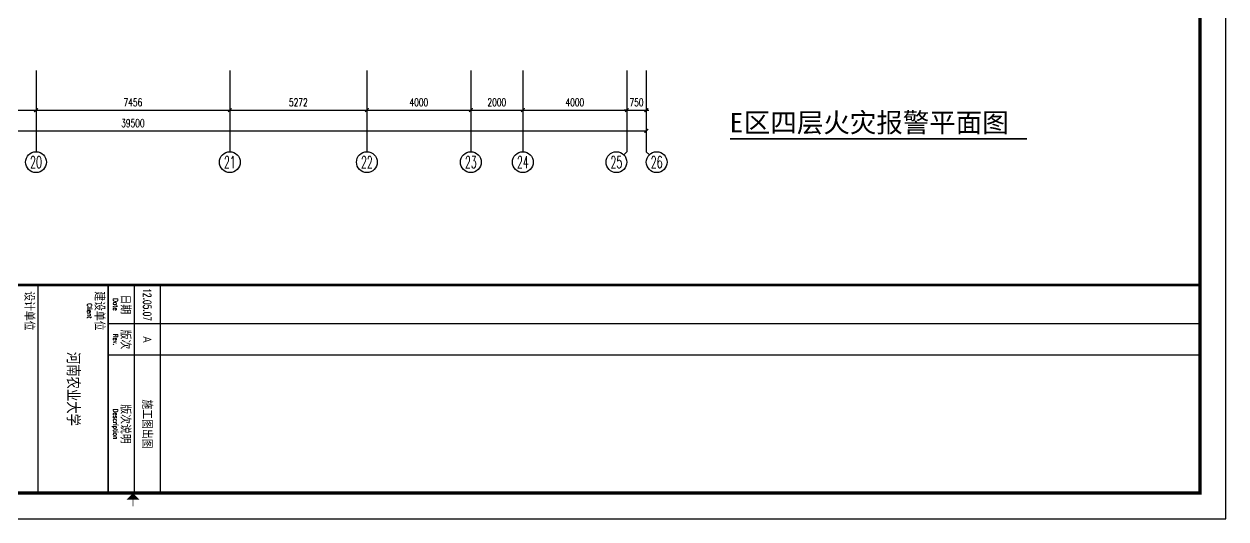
# Model space of a CAD drawing. Extents: x 190999 to 918899, y -200814 to 215286.
# Drawn here: x 788560 to 834799, y -81914 to -62882 of the extents above; entities that cross this region are included whole.
import ezdxf
from ezdxf.enums import TextEntityAlignment as Align

# ---------------------------------------------------------------- set-up
doc = ezdxf.new("R2010")
doc.units = 0
doc.header["$LTSCALE"] = 1000
doc.header["$MEASUREMENT"] = 0
doc.layers.get('Defpoints').update_dxf_attribs({"color": 1})
for name, color, linetype in [('AXIS', 3, 'Continuous'), ('AXIS_TEXT', 7, 'Continuous'), ('DIM_SYMB', 3, 'Continuous'), ('PUB_TEXT', 7, 'Continuous'), ('图框', 189, 'Continuous')]:
    doc.layers.add(name, color=color, linetype=linetype)
doc.styles.add('_TCH_AXIS', font='COMPLEX', dxfattribs={"bigfont": 'GBCBIG'})
doc.styles.add('COMPLEX', font='COMPLEX')
doc.styles.add('DIM_FONT', font='SIMPLEX', dxfattribs={"width": 0.7, "bigfont": 'GBCBIG'})
doc.styles.add('HT', font='simhei.ttf')
doc.styles.add('TKZ1_tjhts.shx', font='tjromant.shx', dxfattribs={"bigfont": 'tjhts.shx'})
doc.styles.add('TKZ2_tjkts.shx', font='tjromant.shx', dxfattribs={"bigfont": 'tjkts.shx'})
doc.dimstyles.new('DIMN', dxfattribs={"dimtxt": 300, "dimasz": 100, "dimexe": 250, "dimexo": 300, "dimgap": 150, "dimtad": 1, "dimdec": 0, "dimzin": 0, "dimdsep": 46, "dimtxsty": 'DIM_FONT', "dimblk": 'ARCHTICK', "dimcen": 0.09, "dimclrt": 7, "dimazin": 2, "dimtfac": 1, "dimtdec": 0, "dimtix": 1, "dimtmove": 2, "dimatfit": 3, "dimfxl": 0, "dimtolj": 1, "dimtzin": 0, "dimarcsym": 0})

# ---------------------------------------------------------------- blocks, each defined once
blk = doc.blocks.new('TJAD_TK_A0')
at = {"layer": '图框'}
for p, q in [((2162, 399.3), (973, 399.3)), ((2162, -441.7), (2162, 399.3)), ((2087, 389.3), (2087, -30.7)), ((2099, 389.3), (2099, -30.7)), ((2072, -10.7), (2152, -10.7)), ((2072, -20.7), (2152, -20.7)), ((2072, -30.7), (2152, -30.7))]:
    blk.add_line(p, q, dxfattribs=at)
at = {"layer": '图框', "const_width": 1.2}
blk.add_lwpolyline([(2152, -431.7), (2152, 389.3), (998, 389.3), (998, -431.7)], close=True, dxfattribs=at)
at = {"layer": '图框'}
for points, const_width in [([(2072, 389.3), (2072, -431.7)], 1), ([(2154.61, -21.2), (2157.11, -21.2)], 0.3), ([(2072, -30.7), (2152, -30.7)], 0.6), ([(2072, -57.7), (2152, -57.7)], 0.6)]:
    blk.add_lwpolyline(points, dxfattribs=dict(at, const_width=const_width))
blk.add_solid([(2154.61, -23.7), (2154.61, -18.7), (2152.11, -21.2)], dxfattribs=at)
at = {"layer": '图框', "color": 3, "style": 'TKZ1_tjhts.shx'}
for s, height, p in [('施工图出图', 3.6, (2125.5, -15.83)), ('A', 3, (2093, -15.7)), ('河南农业大学', 5, (2112, -44.2))]:
    blk.add_text(s, height=height, dxfattribs=at).set_placement(p, align=Align.MIDDLE_CENTER)
at = {"layer": '图框', "color": 3, "style": 'TKZ1_tjhts.shx', "width": 0.7}
blk.add_text('12.05.07', height=3, dxfattribs=at).set_placement((2079.58, -15.7), align=Align.MIDDLE_CENTER)
at = {"layer": '图框', "style": 'TKZ2_tjkts.shx'}
for s, p in [('日期', (2079.5, -24.16)), ('版次', (2093, -24.16)), ('版次说明', (2125.5, -24.16)), ('建设单位', (2082, -34.16)), ('设计单位', (2082, -61.16))]:
    blk.add_text(s, height=3.6, dxfattribs=at).set_placement(p, align=Align.MIDDLE_CENTER)
at = {"layer": '图框', "style": 'TKZ2_tjkts.shx', "width": 0.8}
for s, p in [('Date', (2079.5, -27.86)), ('Rev.', (2093, -27.86)), ('Description', (2125.5, -27.86)), ('Client', (2082, -37.86))]:
    blk.add_text(s, height=1.8, dxfattribs=at).set_placement(p, align=Align.MIDDLE_CENTER)
blk = doc.blocks.new('_ArchTick')
at = {"const_width": 0.5}
blk.add_lwpolyline([(-0.7, -0.7), (0.7, 0.7)], dxfattribs=at)
blk = doc.blocks.new('*D777')
at = {"layer": 'AXIS', "color": 0, "lineweight": -2}
for p, q in [((783749, -64968), (783749, -66443)), ((789021, -64968), (789021, -66443)), ((783749, -66193), (789021, -66193))]:
    blk.add_line(p, q, dxfattribs=at)
at = {"layer": 'Defpoints', "color": 0}
for p in [(783749, -64668), (789021, -64668), (789021, -66193)]:
    blk.add_point(p, dxfattribs=at)
at = {"layer": 'AXIS', "color": 0, "lineweight": -2, "xscale": 100, "yscale": 100, "zscale": 100, "rotation": 180}
blk.add_blockref('_ArchTick', (783749, -66193), dxfattribs=at)
at = {"layer": 'AXIS', "color": 0, "lineweight": -2, "xscale": 100, "yscale": 100, "zscale": 100}
blk.add_blockref('_ArchTick', (789021, -66193), dxfattribs=at)
at = {"layer": 'AXIS', "color": 7, "insert": (786385, -65893), "char_height": 300, "attachment_point": 5, "style": 'DIM_FONT'}
blk.add_mtext('\\A1;5272', dxfattribs=at)
blk = doc.blocks.new('*D778')
at = {"layer": 'AXIS', "color": 0, "lineweight": -2}
for p, q in [((789021, -64968), (789021, -66443)), ((796476, -64968), (796476, -66443)), ((789021, -66193), (796476, -66193))]:
    blk.add_line(p, q, dxfattribs=at)
at = {"layer": 'Defpoints', "color": 0}
for p in [(789021, -64668), (796476, -64668), (796476, -66193)]:
    blk.add_point(p, dxfattribs=at)
at = {"layer": 'AXIS', "color": 0, "lineweight": -2, "xscale": 100, "yscale": 100, "zscale": 100, "rotation": 180}
blk.add_blockref('_ArchTick', (789021, -66193), dxfattribs=at)
at = {"layer": 'AXIS', "color": 0, "lineweight": -2, "xscale": 100, "yscale": 100, "zscale": 100}
blk.add_blockref('_ArchTick', (796476, -66193), dxfattribs=at)
at = {"layer": 'AXIS', "color": 7, "insert": (792749, -65893), "char_height": 300, "attachment_point": 5, "style": 'DIM_FONT'}
blk.add_mtext('\\A1;7456', dxfattribs=at)
blk = doc.blocks.new('*D779')
at = {"layer": 'AXIS', "color": 0, "lineweight": -2}
for p, q in [((796476, -64968), (796476, -66443)), ((801749, -64968), (801749, -66443)), ((796476, -66193), (801749, -66193))]:
    blk.add_line(p, q, dxfattribs=at)
at = {"layer": 'Defpoints', "color": 0}
for p in [(796476, -64668), (801749, -64668), (801749, -66193)]:
    blk.add_point(p, dxfattribs=at)
at = {"layer": 'AXIS', "color": 0, "lineweight": -2, "xscale": 100, "yscale": 100, "zscale": 100, "rotation": 180}
blk.add_blockref('_ArchTick', (796476, -66193), dxfattribs=at)
at = {"layer": 'AXIS', "color": 0, "lineweight": -2, "xscale": 100, "yscale": 100, "zscale": 100}
blk.add_blockref('_ArchTick', (801749, -66193), dxfattribs=at)
at = {"layer": 'AXIS', "color": 7, "insert": (799112, -65893), "char_height": 300, "attachment_point": 5, "style": 'DIM_FONT'}
blk.add_mtext('\\A1;5272', dxfattribs=at)
blk = doc.blocks.new('*D780')
at = {"layer": 'AXIS', "color": 0, "lineweight": -2}
for p, q in [((801749, -64968), (801749, -66443)), ((805749, -64968), (805749, -66443)), ((801749, -66193), (805749, -66193))]:
    blk.add_line(p, q, dxfattribs=at)
at = {"layer": 'Defpoints', "color": 0}
for p in [(801749, -64668), (805749, -64668), (805749, -66193)]:
    blk.add_point(p, dxfattribs=at)
at = {"layer": 'AXIS', "color": 0, "lineweight": -2, "xscale": 100, "yscale": 100, "zscale": 100, "rotation": 180}
blk.add_blockref('_ArchTick', (801749, -66193), dxfattribs=at)
at = {"layer": 'AXIS', "color": 0, "lineweight": -2, "xscale": 100, "yscale": 100, "zscale": 100}
blk.add_blockref('_ArchTick', (805749, -66193), dxfattribs=at)
at = {"layer": 'AXIS', "color": 7, "insert": (803749, -65893), "char_height": 300, "attachment_point": 5, "style": 'DIM_FONT'}
blk.add_mtext('\\A1;4000', dxfattribs=at)
blk = doc.blocks.new('*D781')
at = {"layer": 'AXIS', "color": 0, "lineweight": -2}
for p, q in [((805749, -64968), (805749, -66443)), ((807749, -64968), (807749, -66443)), ((805749, -66193), (807749, -66193))]:
    blk.add_line(p, q, dxfattribs=at)
at = {"layer": 'Defpoints', "color": 0}
for p in [(805749, -64668), (807749, -64668), (807749, -66193)]:
    blk.add_point(p, dxfattribs=at)
at = {"layer": 'AXIS', "color": 0, "lineweight": -2, "xscale": 100, "yscale": 100, "zscale": 100, "rotation": 180}
blk.add_blockref('_ArchTick', (805749, -66193), dxfattribs=at)
at = {"layer": 'AXIS', "color": 0, "lineweight": -2, "xscale": 100, "yscale": 100, "zscale": 100}
blk.add_blockref('_ArchTick', (807749, -66193), dxfattribs=at)
at = {"layer": 'AXIS', "color": 7, "insert": (806749, -65893), "char_height": 300, "attachment_point": 5, "style": 'DIM_FONT'}
blk.add_mtext('\\A1;2000', dxfattribs=at)
blk = doc.blocks.new('*D782')
at = {"layer": 'AXIS', "color": 0, "lineweight": -2}
for p, q in [((807749, -64968), (807749, -66443)), ((811749, -64968), (811749, -66443)), ((807749, -66193), (811749, -66193))]:
    blk.add_line(p, q, dxfattribs=at)
at = {"layer": 'Defpoints', "color": 0}
for p in [(807749, -64668), (811749, -64668), (811749, -66193)]:
    blk.add_point(p, dxfattribs=at)
at = {"layer": 'AXIS', "color": 0, "lineweight": -2, "xscale": 100, "yscale": 100, "zscale": 100, "rotation": 180}
blk.add_blockref('_ArchTick', (807749, -66193), dxfattribs=at)
at = {"layer": 'AXIS', "color": 0, "lineweight": -2, "xscale": 100, "yscale": 100, "zscale": 100}
blk.add_blockref('_ArchTick', (811749, -66193), dxfattribs=at)
at = {"layer": 'AXIS', "color": 7, "insert": (809749, -65893), "char_height": 300, "attachment_point": 5, "style": 'DIM_FONT'}
blk.add_mtext('\\A1;4000', dxfattribs=at)
blk = doc.blocks.new('*D783')
at = {"layer": 'AXIS', "color": 0, "lineweight": -2}
for p, q in [((811749, -64968), (811749, -66443)), ((812499, -64968), (812499, -66443)), ((811749, -66193), (811649, -66193)), ((811749, -66193), (812499, -66193)), ((812499, -66193), (812599, -66193))]:
    blk.add_line(p, q, dxfattribs=at)
at = {"layer": 'Defpoints', "color": 0}
for p in [(811749, -64668), (812499, -64668), (812499, -66193)]:
    blk.add_point(p, dxfattribs=at)
at = {"layer": 'AXIS', "color": 0, "lineweight": -2, "xscale": 100, "yscale": 100, "zscale": 100}
blk.add_blockref('_ArchTick', (811749, -66193), dxfattribs=at)
at = {"layer": 'AXIS', "color": 0, "lineweight": -2, "xscale": 100, "yscale": 100, "zscale": 100, "rotation": 180}
blk.add_blockref('_ArchTick', (812499, -66193), dxfattribs=at)
at = {"layer": 'AXIS', "color": 7, "insert": (812124, -65893), "char_height": 300, "attachment_point": 5, "style": 'DIM_FONT'}
blk.add_mtext('\\A1;750', dxfattribs=at)
blk = doc.blocks.new('*D784')
at = {"layer": 'AXIS', "color": 0, "lineweight": -2}
for p, q in [((772999, -64968), (772999, -67243)), ((812499, -64968), (812499, -67243)), ((772999, -66993), (812499, -66993))]:
    blk.add_line(p, q, dxfattribs=at)
at = {"layer": 'Defpoints', "color": 0}
for p in [(772999, -64668), (812499, -64668), (812499, -66993)]:
    blk.add_point(p, dxfattribs=at)
at = {"layer": 'AXIS', "color": 0, "lineweight": -2, "xscale": 100, "yscale": 100, "zscale": 100, "rotation": 180}
blk.add_blockref('_ArchTick', (772999, -66993), dxfattribs=at)
at = {"layer": 'AXIS', "color": 0, "lineweight": -2, "xscale": 100, "yscale": 100, "zscale": 100}
blk.add_blockref('_ArchTick', (812499, -66993), dxfattribs=at)
at = {"layer": 'AXIS', "color": 7, "insert": (792749, -66693), "char_height": 300, "attachment_point": 5, "style": 'DIM_FONT'}
blk.add_mtext('\\A1;39500', dxfattribs=at)
blk = doc.blocks.new('_AXISO')
blk.add_circle((0, 0), 0.5)
at = {"layer": 'AXIS_TEXT', "style": 'COMPLEX', "width": 1.041667}
blk.add_attdef('A', text='', height=0.56, dxfattribs=at).set_placement((-0.25, -0.28), (0.25, -0.28), align=Align.FIT)

msp = doc.modelspace()

# ---------------------------------------------------------------- linework, layer by layer
at = {"layer": 'AXIS'}
for p, q in [((789020.6, -64667.8), (789020.6, -67792.8)), ((796476.5, -64667.8), (796476.5, -67792.8)), ((801748.5, -64667.8), (801748.5, -67792.8)), ((805748.5, -64667.8), (805748.5, -67792.8)), ((807748.5, -64667.8), (807748.5, -67792.8)), ((811748.5, -64667.8), (811748.5, -67792.8)), ((812498.5, -64667.8), (812498.5, -67792.8)), ((811631.4, -67910), (811748.5, -67792.8)), ((812615.7, -67910), (812498.5, -67792.8))]:
    msp.add_line(p, q, dxfattribs=at)
at = {"layer": 'DIM_SYMB', "const_width": 70}
msp.add_lwpolyline([(815713.7, -67294.4), (827150.7, -67294.4)], dxfattribs=at)

# ---------------------------------------------------------------- block references
at = {"layer": 'AXIS'}
ref = msp.add_blockref('_AXISO', (789020.6, -68192.8), dxfattribs=dict(at, xscale=800, yscale=800, zscale=800))
ref.add_attrib('A', '20', dxfattribs={"layer": 'AXIS_TEXT', "height": 452.55, "style": '_TCH_AXIS', "width": 0.617647}).set_placement((788794.3, -68419.1), (789246.9, -68419.1), align=Align.FIT)
ref = msp.add_blockref('_AXISO', (796476.5, -68192.8), dxfattribs=dict(at, xscale=800, yscale=800, zscale=800))
ref.add_attrib('A', '21', dxfattribs={"layer": 'AXIS_TEXT', "height": 452.55, "style": '_TCH_AXIS', "width": 0.724138}).set_placement((796250.2, -68419.1), (796702.7, -68419.1), align=Align.FIT)
ref = msp.add_blockref('_AXISO', (801748.5, -68192.8), dxfattribs=dict(at, xscale=800, yscale=800, zscale=800))
ref.add_attrib('A', '22', dxfattribs={"layer": 'AXIS_TEXT', "height": 452.55, "style": '_TCH_AXIS', "width": 0.617647}).set_placement((801522.3, -68419.1), (801974.8, -68419.1), align=Align.FIT)
ref = msp.add_blockref('_AXISO', (805748.5, -68192.8), dxfattribs=dict(at, xscale=800, yscale=800, zscale=800))
ref.add_attrib('A', '23', dxfattribs={"layer": 'AXIS_TEXT', "height": 452.55, "style": '_TCH_AXIS', "width": 0.617647}).set_placement((805522.3, -68419.1), (805974.8, -68419.1), align=Align.FIT)
ref = msp.add_blockref('_AXISO', (807748.5, -68192.8), dxfattribs=dict(at, xscale=800, yscale=800, zscale=800))
ref.add_attrib('A', '24', dxfattribs={"layer": 'AXIS_TEXT', "height": 452.55, "style": '_TCH_AXIS', "width": 0.583333}).set_placement((807522.3, -68419.1), (807974.8, -68419.1), align=Align.FIT)
ref = msp.add_blockref('_AXISO', (811348.5, -68192.8), dxfattribs=dict(at, xscale=800, yscale=800, zscale=800))
ref.add_attrib('A', '25', dxfattribs={"layer": 'AXIS_TEXT', "height": 452.55, "style": '_TCH_AXIS', "width": 0.617647}).set_placement((811122.3, -68419.1), (811574.8, -68419.1), align=Align.FIT)
ref = msp.add_blockref('_AXISO', (812898.5, -68192.8), dxfattribs=dict(at, xscale=800, yscale=800, zscale=800))
ref.add_attrib('A', '26', dxfattribs={"layer": 'AXIS_TEXT', "height": 452.55, "style": '_TCH_AXIS', "width": 0.617647}).set_placement((812672.3, -68419.1), (813124.8, -68419.1), align=Align.FIT)
at = {"layer": '图框', "xscale": 100, "yscale": 100, "zscale": 100, "rotation": 270}
msp.add_blockref('TJAD_TK_A0', (794868.8, 134286.5), dxfattribs=at)

# ---------------------------------------------------------------- texts
at = {"layer": 'PUB_TEXT', "style": 'HT'}
for s, height, p in [('E', 746.8, (815713.7, -67044.7)), ('区四层火灾报警平面图', 746.84, (816253.8, -67044.7))]:
    msp.add_text(s, height=height, dxfattribs=at).set_placement(p)

# ---------------------------------------------------------------- dimensions: what is measured, and where the dimension line sits
at = {"layer": 'AXIS'}
for p1, p2, distance, picture, middle in [((772998.5, -64667.8), (812498.5, -64667.8), -2325, '*D784', (792748.5, -66692.8)), ((783748.5, -64667.8), (789020.6, -64667.8), -1525, '*D777', (786384.6, -65892.8)), ((789020.6, -64667.8), (796476.5, -64667.8), -1525, '*D778', (792748.5, -65892.8)), ((796476.5, -64667.8), (801748.5, -64667.8), -1525, '*D779', (799112.5, -65892.8)), ((801748.5, -64667.8), (805748.5, -64667.8), -1525, '*D780', (803748.5, -65892.8)), ((805748.5, -64667.8), (807748.5, -64667.8), -1525, '*D781', (806748.5, -65892.8)), ((807748.5, -64667.8), (811748.5, -64667.8), -1525, '*D782', (809748.5, -65892.8)), ((811748.5, -64667.8), (812498.5, -64667.8), -1525, '*D783', (812123.5, -65892.8))]:
    dim = msp.add_aligned_dim(p1=p1, p2=p2, distance=distance, dimstyle='DIMN', dxfattribs=at)
    dim.commit()
    dim.dimension.update_dxf_attribs({"geometry": picture, "text_midpoint": middle})

doc.saveas('drawing.dxf')
